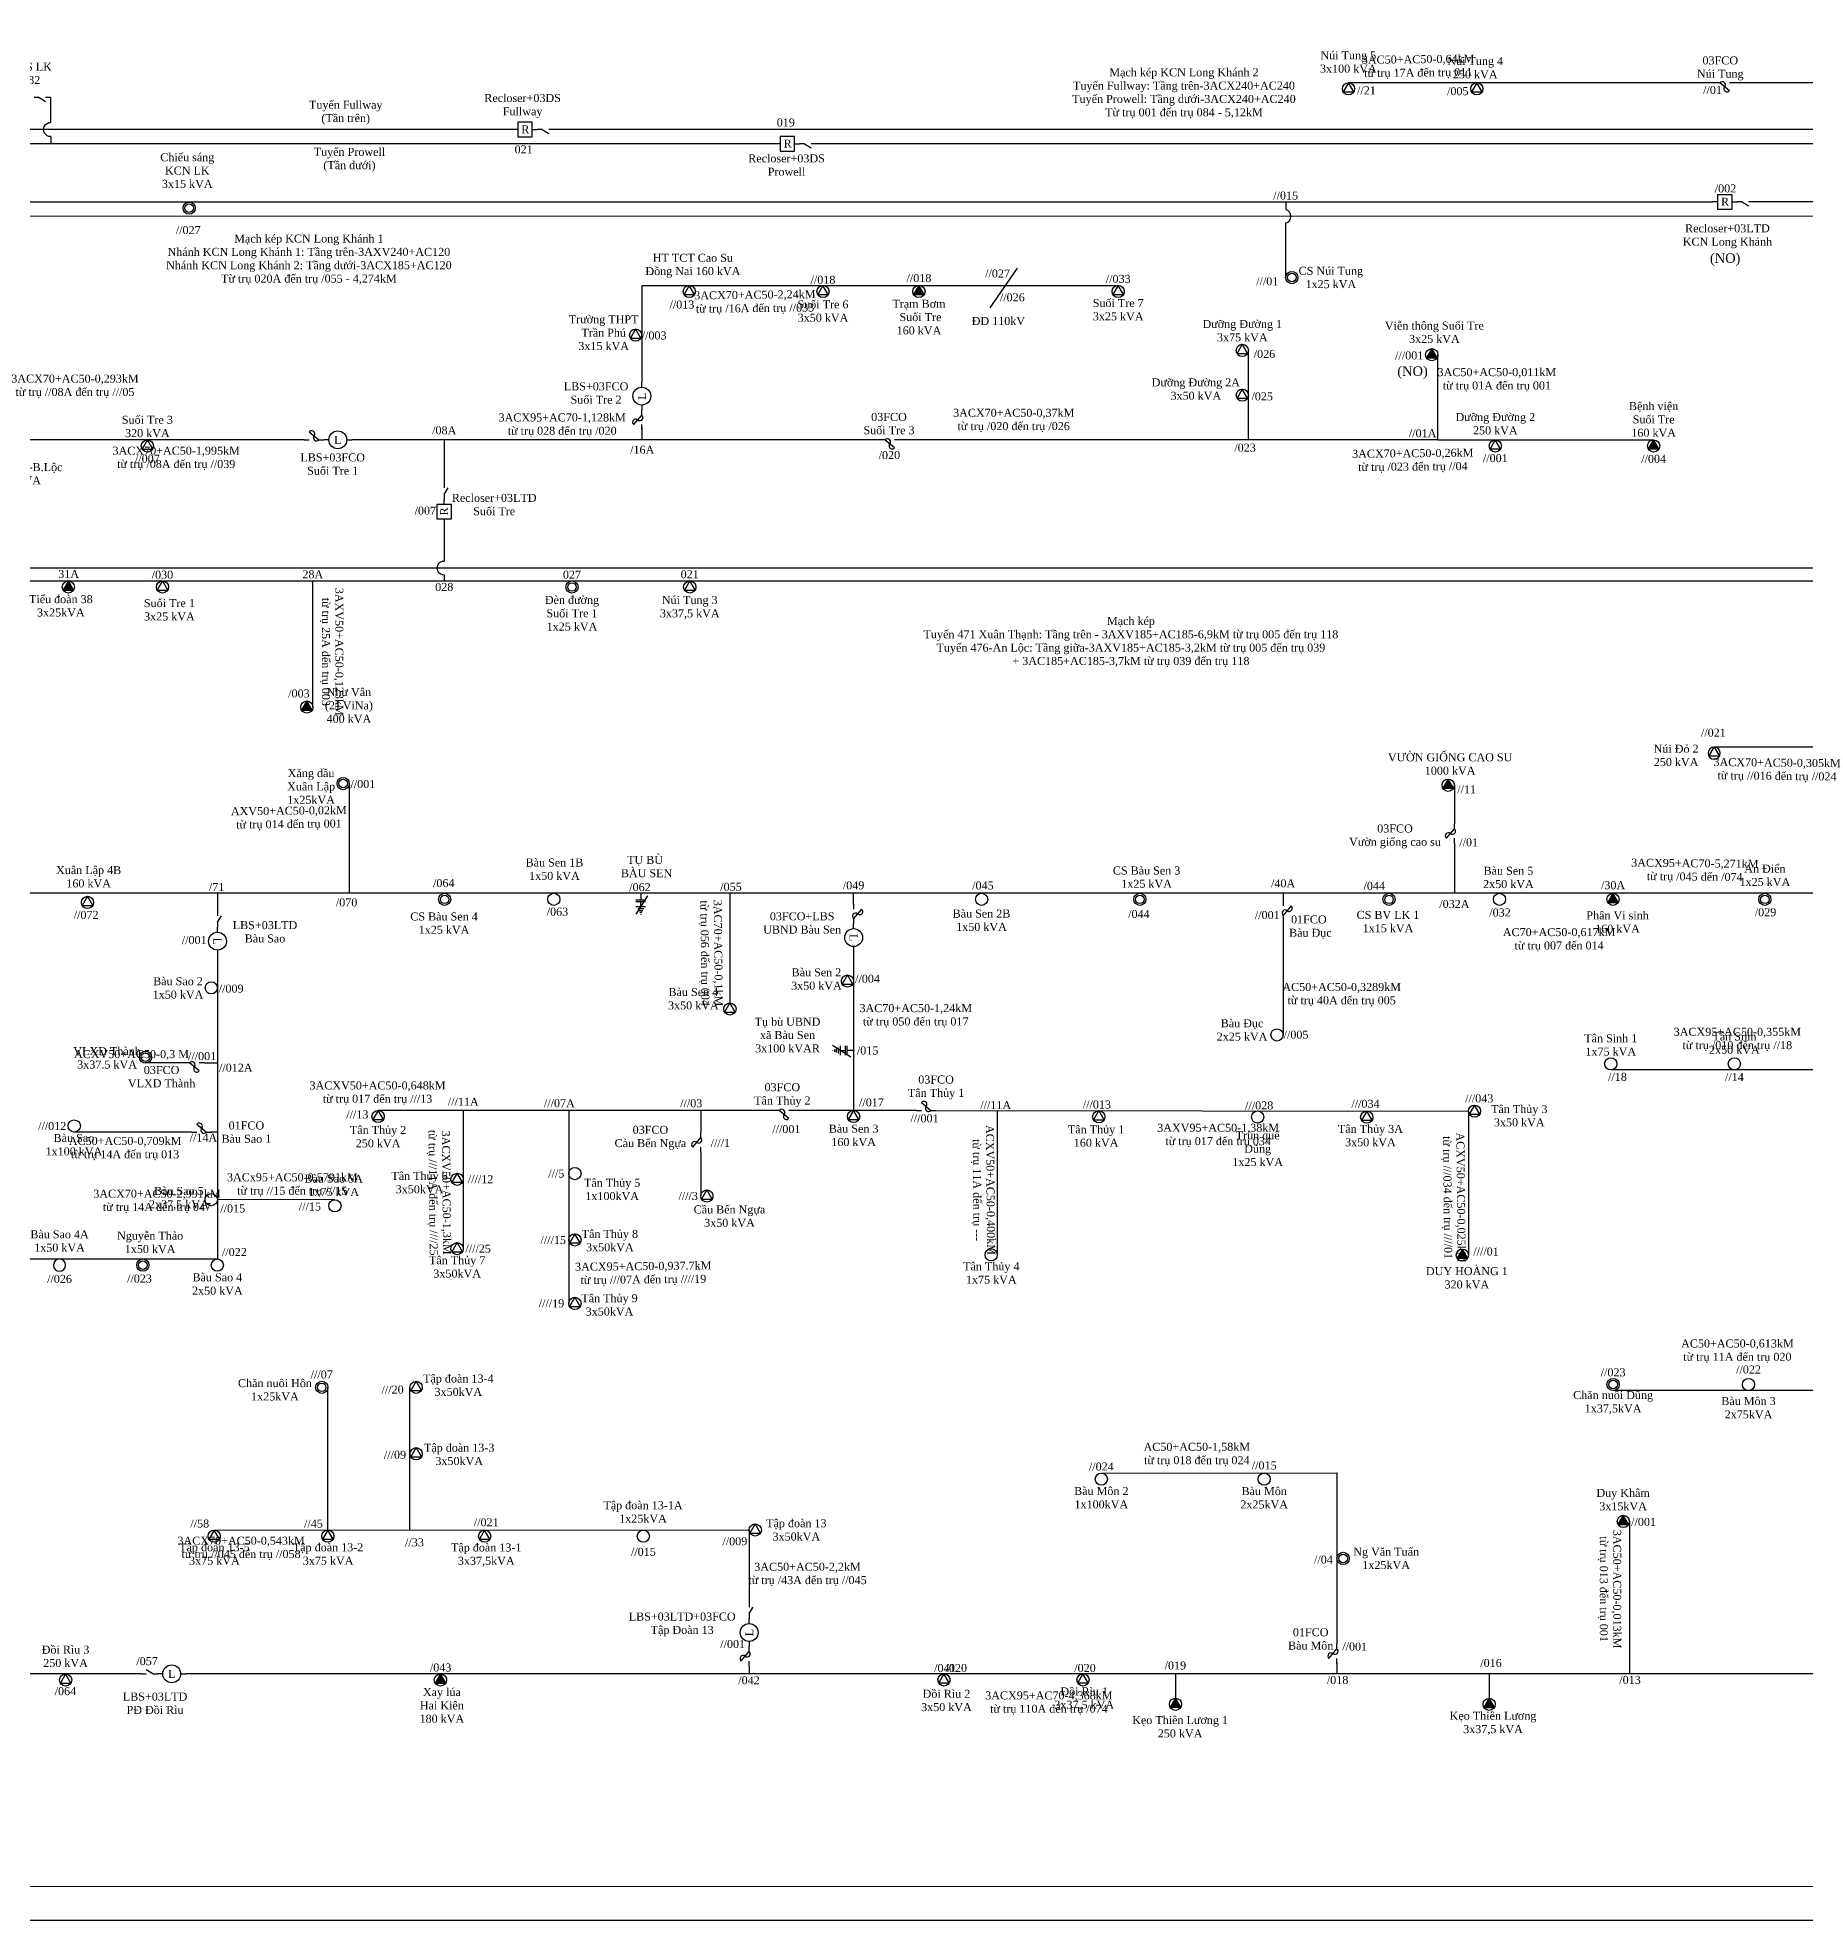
# Model space of a CAD drawing. Extents: x 291 to 2816, y -11 to 1308.
# Drawn here: x 1104 to 1635, y -11 to 554 of the extents above; entities that cross this region are included whole.
import ezdxf

# ---------------------------------------------------------------- set-up
doc = ezdxf.new("R2010")
doc.units = 0
doc.header["$MEASUREMENT"] = 0
doc.layers.get('0').update_dxf_attribs({"linetype": 'CONTINUOUS'})
for name, color, linetype in [('471', 3, 'CONTINUOUS'), ('473', 1, 'CONTINUOUS'), ('476', 6, 'CONTINUOUS'), ('477', 3, 'CONTINUOUS'), ('KHOANG_CACH', 170, 'CONTINUOUS'), ('TBA', 125, 'CONTINUOUS'), ('THIET_BI', 7, 'CONTINUOUS')]:
    doc.layers.add(name, color=color, linetype=linetype)
doc.styles.add('_VNITIME3_5', font='VNTIME.TTF', dxfattribs={"height": 3.5})

# ---------------------------------------------------------------- blocks, each defined once
blk = doc.blocks.new('TBA_3P_DL')
at = {"layer": 'TBA'}
blk.add_lwpolyline([(3171.29, -1054.35), (3169.7, -1057.1), (3172.88, -1057.1)], close=True, dxfattribs=at)
blk.add_circle((3171.29, -1056.19), 1.83, dxfattribs=at)
blk = doc.blocks.new('TBA_1P_KH')
at = {"layer": 'TBA'}
for radius in [1.83, 1.28]:
    blk.add_circle((3182.03, -1056.19), radius, dxfattribs=at)
blk = doc.blocks.new('TBA_3P_KH')
at = {"layer": 'TBA'}
blk.add_hatch(color=256, dxfattribs=at).paths.add_polyline_path([(3187.12, -1054.35), (3185.53, -1057.1), (3188.71, -1057.1)])
blk.add_lwpolyline([(3187.12, -1054.35), (3185.53, -1057.1), (3188.71, -1057.1)], close=True, dxfattribs=at)
blk.add_circle((3187.12, -1056.19), 1.83, dxfattribs=at)
blk = doc.blocks.new('TBA_1P_DL')
at = {"layer": 'TBA'}
blk.add_circle((3165.97, -1056.19), 1.83, dxfattribs=at)
blk = doc.blocks.new('RECLOSER')
at = {"layer": 'THIET_BI'}
for p, q in [((3349.82, -1059.39), (3348.32, -1059.39)), ((3354.17, -1059.39), (3355.67, -1059.39))]:
    blk.add_line(p, q, dxfattribs=at)
blk.add_lwpolyline([(3349.82, -1057.22), (3349.82, -1061.57), (3354.17, -1061.57), (3354.17, -1057.22)], close=True, dxfattribs=at)
at = {"layer": 'THIET_BI', "insert": (3352.09, -1059.33), "char_height": 2.39, "width": 4.7726, "attachment_point": 5, "style": '_VNITIME3_5'}
blk.add_mtext('R', dxfattribs=at)
blk = doc.blocks.new('LTD-DS')
at = {"layer": 'THIET_BI'}
for p, q in [((3348.2, -1080.29), (3349.7, -1080.29)), ((3351.65, -1080.29), (3353.16, -1080.29))]:
    blk.add_line(p, q, dxfattribs=at)
blk.add_lwpolyline([(3351.65, -1080.29), (3349.71, -1079.08)], dxfattribs=at)
blk = doc.blocks.new('FCO')
at = {"layer": 'THIET_BI'}
for p, q in [((3349.72, -1089.07), (3352.58, -1091.47)), ((3348.2, -1091.47), (3349.7, -1091.47)), ((3352.58, -1091.47), (3354.08, -1091.47))]:
    blk.add_line(p, q, dxfattribs=at)
for centre, start, end in [((3350.43, -1089.67), 320, 140), ((3351.86, -1090.87), 140, 320)]:
    blk.add_arc(centre, 0.934, start, end, dxfattribs=at)
blk = doc.blocks.new('LBS')
at = {"layer": 'THIET_BI'}
for p, q in [((3348.97, -1069.32), (3347.47, -1069.32)), ((3354.34, -1069.32), (3355.84, -1069.32))]:
    blk.add_line(p, q, dxfattribs=at)
blk.add_circle((3351.65, -1069.32), 2.68, dxfattribs=at)
at = {"layer": 'THIET_BI', "insert": (3351.65, -1069.35), "char_height": 2.39, "width": 4.7726, "attachment_point": 5, "style": '_VNITIME3_5'}
blk.add_mtext('L', dxfattribs=at)
blk = doc.blocks.new('TBU_UNG_DONG')
at = {"layer": 'THIET_BI'}
blk.add_hatch(color=256, dxfattribs=at).paths.add_polyline_path([(2721.48, 392.64, 1), (2721.58, 392.64, 1)])
blk.add_line((2723.55, 391.84), (2720.02, 386.29))
for points in [[(2720.1, 390.63), (2722.96, 390.63)], [(2720.1, 390.12), (2722.96, 390.12)], [(2721.53, 392.64), (2721.53, 390.63)], [(2721.53, 388.58), (2721.53, 390.12)], [(2720.1, 388.58), (2722.96, 388.58)], [(2720.67, 388.01), (2722.44, 388.01)], [(2720.98, 387.44), (2722.13, 387.44)], [(2721.21, 386.87), (2721.9, 386.87)], [(2721.5, 386.29), (2721.61, 386.29)]]:
    blk.add_lwpolyline(points, dxfattribs=at)
blk.add_circle((2721.53, 392.64), 0.0497, dxfattribs=at)

msp = doc.modelspace()

# ---------------------------------------------------------------- linework, layer by layer
msp.add_lwpolyline([(2801.05, -0.62), (301.05, -0.68), (301.05, 1298.22), (2801.05, 1298.22)], close=True)
at = {"layer": '471'}
for points in [[(1108.35, 536.05), (1108.35, 528.61)], [(1246.99, 526.48), (1050.66, 526.48)], [(1661.47, 526.48), (1259.3, 526.48)], [(1108.4, 524.35), (1108.4, 522.2)], [(1047.92, 504.76), (1606.89, 504.76)], [(1478.85, 504.76), (1478.85, 502.52)], [(1683.23, 504.76), (1619.2, 504.76)], [(1478.84, 498.34), (1478.84, 482.06)], [(1683.23, 394.92), (1028.97, 394.89)]]:
    msp.add_lwpolyline(points, dxfattribs=at)
for points in [[(1108.4, 524.35, -1.012781), (1108.35, 528.61)], [(1478.84, 498.34, 0.733874), (1478.85, 502.52)]]:
    msp.add_lwpolyline(points, format="xyb", dxfattribs=at)
at = {"layer": '473'}
for p, q in [((1191.52, 106.34), (1191.51, 149.15)), ((1216.16, 106.35), (1216.16, 149.16)), ((1423.55, 123.45), (1494.24, 123.46)), ((1157.42, 106.34), (1317.9, 106.36)), ((1135.54, 63.19), (1006.09, 63.2)), ((2030.83, 63.3), (1148.87, 63.19))]:
    msp.add_line(p, q, dxfattribs=at)
at = {"layer": '473', "color": 4}
for points in [[(1325.69, 522.2), (1059.65, 522.2)], [(1665.73, 522.2), (1338, 522.2)], [(1654.44, 500.43), (1048.27, 500.44)]]:
    msp.add_lwpolyline(points, dxfattribs=at)
at = {"layer": '473'}
for points in [[(1730.63, 148.18), (1577.08, 148.18)], [(1494.24, 123.46), (1494.24, 72.21)], [(1581.96, 108.94), (1581.97, 63.25)], [(1317.9, 106.36), (1317.89, 84.74)], [(1317.89, 65.54), (1317.89, 63.21)], [(1445.8, 63.25), (1445.8, 55.9)], [(1494.24, 66.65), (1494.24, 63.24)], [(1539.88, 63.24), (1539.88, 55.9)]]:
    msp.add_lwpolyline(points, dxfattribs=at)
at = {"layer": '476'}
for points in [[(1607.59, 540.5), (1497.71, 540.52)], [(1681.77, 540.49), (1613.46, 540.5)], [(1285.69, 479.72), (1285.69, 450.7)], [(1285.69, 479.72), (1428.61, 479.72)], [(1467.68, 433.38), (1467.68, 460.21)], [(1524.5, 433.38), (1524.5, 458.93)], [(1285.69, 437.21), (1285.69, 433.38)], [(1184.44, 433.38), (975.36, 433.37)], [(1226.43, 433.38), (1198.69, 433.38)], [(1226.43, 433.38), (1226.43, 420.46)], [(1357.16, 433.38), (1226.43, 433.38)], [(1524.5, 433.38), (1363.03, 433.38)], [(1524.5, 433.38), (1589.23, 433.38)], [(1226.43, 408.15), (1226.43, 397.04)], [(351.98, 391.08), (1685.72, 391.08)], [(1187.05, 353.23), (1187.05, 391.08)], [(1226.48, 391.08), (1226.48, 392.79)]]:
    msp.add_lwpolyline(points, dxfattribs=at)
msp.add_lwpolyline([(1226.48, 392.79, -1.012781), (1226.43, 397.04)], format="xyb", dxfattribs=at)
at = {"layer": '477'}
for points in [[(1705.41, 341.23), (1607.4, 341.22)], [(1197.95, 330.28), (1197.95, 297.38)], [(1529.46, 329.77), (1529.46, 318.24)], [(1529.46, 312.36), (1529.46, 297.38)], [(1727.14, 297.37), (753.41, 297.38)], [(1158.4, 297.38), (1158.4, 292.11)], [(1312.11, 297.38), (1312.11, 264.5)], [(1349.24, 294.13), (1349.24, 297.38)], [(1478.08, 297.38), (1478.08, 295.08)], [(1478.08, 289.21), (1478.07, 254.86)], [(1158.4, 278.79), (1158.37, 187.67)], [(1349.24, 279.94), (1349.24, 232.22)], [(1148.55, 246.46), (1136.59, 246.46)], [(1154.43, 246.46), (1158.35, 246.46)], [(1742.55, 244.35), (1576.37, 244.35)], [(1325.45, 232.22), (1206.59, 232.22)], [(1232.12, 232.22), (1232.12, 190.75)], [(1263.8, 232.22), (1263.8, 174.34)], [(1303.37, 232.22), (1303.37, 225.58)], [(1368.07, 232.22), (1331.32, 232.22)], [(1373.95, 232.22), (1533.68, 231.98)], [(1392.34, 232.09), (1392.34, 188.92)], [(1533.68, 231.98), (1533.68, 188.82)], [(1150.71, 225.7), (1115.45, 225.73)], [(1158.38, 225.7), (1156.31, 225.7)], [(1303.37, 219.7), (1303.37, 206.55)], [(1193.64, 205.42), (1158.38, 205.45)], [(1035.52, 187.67), (1158.37, 187.67)]]:
    msp.add_lwpolyline(points, dxfattribs=at)
at = {"layer": 'KHOANG_CACH'}
msp.add_lwpolyline([(1398.31, 484.86), (1390.14, 473.01)], dxfattribs=at)
at = {"layer": 'THIET_BI'}
msp.add_lwpolyline([(291.05, 1308.16), (2811.05, 1308.16), (2811.05, -10.74), (291.05, -10.74)], close=True, dxfattribs=at)

# ---------------------------------------------------------------- block references
msp.add_blockref('TBU_UNG_DONG', (-1436.15, -95.21))
at = {"rotation": 270}
msp.add_blockref('TBU_UNG_DONG', (956.61, 2971.71), dxfattribs=at)
at = {"layer": 'TBA', "color": 128}
for name, p in [('TBA_3P_DL', (-1673.58, 1594.88)), ('TBA_3P_DL', (-1635.11, 1594.87)), ('TBA_1P_KH', (-2032.13, 1559.07)), ('TBA_1P_KH', (-1701.36, 1538.25)), ('TBA_3P_DL', (-1871.34, 1534.07)), ('TBA_3P_DL', (-1831.24, 1534.07)), ('TBA_3P_KH', (-1818.28, 1534.07)), ('TBA_3P_DL', (-1742.68, 1534.07)), ('TBA_3P_DL', (-1887.44, 1520.99)), ('TBA_3P_DL', (-1705.45, 1516.4)), ('TBA_3P_KH', (-1664.45, 1515.12)), ('TBA_3P_DL', (-1705.45, 1502.98)), ('TBA_3P_DL', (-2033.91, 1487.73)), ('TBA_3P_DL', (-1629.55, 1487.74)), ('TBA_3P_KH', (-1597.89, 1487.74)), ('TBA_3P_KH', (-2073.45, 1445.43)), ('TBA_3P_DL', (-2029.38, 1445.43)), ('TBA_1P_KH', (-1917.28, 1445.43)), ('TBA_3P_DL', (-1871.21, 1445.43)), ('TBA_3P_KH', (-2001.9, 1409.42)), ('TBA_1P_KH', (-1985.92, 1386.46)), ('TBA_3P_KH', (-1659.49, 1385.96)), ('TBA_3P_DL', (-2051.88, 1350.81)), ('TBA_1P_KH', (-1955.48, 1351.73)), ('TBA_1P_DL', (-1906.64, 1351.73)), ('TBA_1P_DL', (-1778.33, 1351.73)), ('TBA_1P_KH', (-1746.93, 1351.73)), ('TBA_1P_KH', (-1672.18, 1351.73)), ('TBA_1P_DL', (-1622.96, 1351.73)), ('TBA_3P_KH', (-1610.08, 1351.73)), ('TBA_1P_KH', (-1559.43, 1351.73)), ('TBA_3P_DL', (-1823.88, 1327.23)), ('TBA_1P_DL', (-2009.41, 1325.19)), ('TBA_3P_DL', (-1859.16, 1318.84)), ('TBA_1P_DL', (-1689.73, 1311.05)), ('TBA_1P_KH', (-2045.2, 1304.39)), ('TBA_1P_DL', (-1589.6, 1302.37)), ('TBA_1P_DL', (-1552.52, 1302.37)), ('TBA_3P_DL', (-1964.7, 1286.58)), ('TBA_3P_DL', (-1822.05, 1286.58)), ('TBA_3P_DL', (-1748.52, 1286.5)), ('TBA_1P_DL', (-1695.53, 1286.43)), ('TBA_3P_DL', (-1668.13, 1286.38)), ('TBA_3P_DL', (-1635.78, 1288.17)), ('TBA_1P_DL', (-2050.52, 1283.75)), ('TBA_1P_DL', (-1900.34, 1269.46)), ('TBA_3P_DL', (-1941.01, 1267.75)), ('TBA_1P_DL', (-2009.43, 1261.64)), ('TBA_1P_DL', (-1972.33, 1259.77)), ('TBA_3P_DL', (-1866.08, 1262.73)), ('TBA_3P_DL', (-1941.01, 1246.94)), ('TBA_3P_DL', (-1905.65, 1249.56)), ('TBA_1P_KH', (-2046.03, 1242.02)), ('TBA_1P_DL', (-2007.6, 1242.02)), ('TBA_1P_DL', (-1775.46, 1245.11)), ('TBA_3P_KH', (-1655.27, 1245)), ('TBA_3P_DL', (-1905.65, 1230.52)), ('TBA_1P_KH', (-1992.35, 1205.34)), ('TBA_3P_DL', (-1953.3, 1205.34)), ('TBA_1P_KH', (-1604.96, 1206.2)), ('TBA_1P_DL', (-1548.28, 1206.2)), ('TBA_3P_DL', (-1953.3, 1185.42)), ('TBA_1P_DL', (-1742.42, 1177.8)), ('TBA_1P_DL', (-1693.57, 1177.81)), ('TBA_3P_DL', (-1851.56, 1162.54)), ('TBA_3P_KH', (-1606.99, 1165.13)), ('TBA_3P_DL', (-2013.87, 1160.7)), ('TBA_3P_DL', (-1979.77, 1160.7)), ('TBA_3P_DL', (-1932.73, 1160.7)), ('TBA_1P_DL', (-1879.81, 1160.71)), ('TBA_1P_KH', (-1685.96, 1154.02)), ('TBA_3P_DL', (-2058.43, 1117.55)), ('TBA_3P_KH', (-1961.83, 1117.55)), ('TBA_3P_DL', (-1794.94, 1117.56)), ('TBA_3P_DL', (-1753.24, 1117.57)), ('TBA_3P_KH', (-1741.32, 1110.26)), ('TBA_3P_KH', (-1647.24, 1110.25))]:
    msp.add_blockref(name, p, dxfattribs=at)
at = {"layer": 'TBA', "color": 128, "xscale": -1}
for name, p in [('TBA_3P_DL', (4778.69, 1395.58)), ('TBA_1P_DL', (4277, 1242.02))]:
    msp.add_blockref(name, p, dxfattribs=at)
at = {"layer": 'THIET_BI'}
for name, p, rotation in [('FCO', (4961.67, -550.97), 180), ('LTD-DS', (4456.55, -544.24), 180), ('LTD-DS', (4607.5, -553.82), 180), ('LTD-DS', (4686.2, -558.09), 180), ('LTD-DS', (4967.4, -575.54), 180), ('LBS', (216.37, -2905.14), 90), ('FCO', (194.21, -2911.75), 90), ('FCO', (4711.23, -658.09), 179.9999902455944), ('LTD-DS', (2306.72, 3768.66), 270), ('RECLOSER', (167.03, -2940.17), 90), ('FCO', (437.99, -3035.84), 90), ('FCO', (2440.71, 3642.33), 270), ('FCO', (2569.55, 3643.29), 270), ('LTD-DS', (2238.69, 3640.32), 270), ('LBS', (2418.56, 3635.72), 270), ('LBS', (2227.72, 3634.63), 270), ('FCO', (4502.63, -845.01), 180), ('FCO', (4679.53, -859.25), 180), ('FCO', (211.9, -3128.5), 90), ('LTD-DS', (2398.19, 3432.94), 270), ('LBS', (248.57, -3276.05), 90), ('FCO', (226.42, -3282.66), 90), ('FCO', (402.77, -3281.87), 90)]:
    msp.add_blockref(name, p, dxfattribs=dict(at, rotation=rotation))
for name, p in [('RECLOSER', (-2101.33, 1585.87)), ('RECLOSER', (-2022.62, 1581.6)), ('RECLOSER', (-1741.43, 1564.15)), ('FCO', (-2163.76, 1524.85)), ('LBS', (-2157.15, 1502.7)), ('FCO', (-1980.13, 1323.69)), ('FCO', (-2197.49, 1317.17)), ('LTD-DS', (-2212.66, 1143.49)), ('LBS', (-2206.97, 1132.51))]:
    msp.add_blockref(name, p, dxfattribs=at)

# ---------------------------------------------------------------- texts
at = {"char_height": 2.867, "width": 11.1204, "attachment_point": 5, "style": '_VNITIME3_5'}
for insert in [(1610.69, 487.44), (1516.91, 453.54), (1516.91, 453.54)]:
    msp.add_mtext('{\\C1;(NO)}', dxfattribs=dict(at, insert=insert))
at = {"layer": 'KHOANG_CACH', "char_height": 2.4, "attachment_point": 5, "style": '_VNITIME3_5'}
for s, insert, width, rotation in [('3AC50+AC50-0,64kM\\Ptõ trô 17A ®Õn trô 011', (1518.6, 545.27), 38.6312, 0.5882), ('3ACX70+AC50-2,24kM\\Ptõ trô /16A ®Õn trô //033', (1319.65, 474.61), 38.6312, 0.5882), ('3ACX70+AC50-0,26kM\\Ptõ trô /023 ®Õn trô //04', (1516.99, 427.07), 38.6312, 0.5882), ('3AXV50+AC50-0,123kM\\Ptõ trô 25A ®Õn trô 003', (1192.66, 369.8), 46.0123, 270), ('3ACX70+AC50-0,305kM\\Ptõ trô //016 ®Õn trô //024', (1626.26, 334.26), 45.075, 359.4118), ('AXV50+AC50-0,02kM\\Ptõ trô 014 ®Õn trô 001', (1179.84, 319.84), 32.5882, 0.5882), ('3ACX95+AC70-5,271kM\\Ptõ trô /045 ®Õn /074', (1601.58, 304.07), 32.5882, 359.4118), ('3AC70+AC50-0,1kM\\Ptõ trô 056 ®Õn trô 004', (1306.34, 279.41), 32.5882, 270.5882), ('3ACXV50+AC50-1,3kM\\Ptõ trô ///11A ®Õn trô ////25', (1224.82, 207.53), 38.494, 270.5882), ('ACXV50+AC50-0,400kM\\Ptõ trô 11A ®Õn trô ---', (1388.01, 208.34), 32.5882, 270.5882), ('ACXV50+AC50-0,025kM\\Ptõ trô ///034 ®Õn trô ////01', (1529.14, 206.09), 36.8749, 270.5882), ('3ACX95+AC50-0,937.7kM\\Ptõ trô ///07A ®Õn trô ////19', (1286.15, 183.22), 38.494, 0.5882), ('3AC50+AC50-0,013kM\\Ptõ trô 013 ®Õn trô 001', (1575.99, 88.62), 69.7357, 270)]:
    msp.add_mtext(s, dxfattribs=dict(at, insert=insert, width=width, rotation=rotation))
for s, insert, width in [('{\\fTimes New Roman|b0|i0|c0|p18;Mạch kép KCN Long Khánh 2\\PTuyến Fullway: Tầng trên-3ACX240+AC240\\PTuyến Prowell: Tầng dưới-}3ACX240+AC240\\PT{\\fTimes New Roman|b0|i0|c0|p18;ừ trụ 001 đến trụ 084 - 5,12kM}', (1448.34, 537.35), 87.8298), ('{\\fTimes New Roman|b0|i0|c0|p18;Mạch kép KCN Long Khánh 1\\PNhánh KCN Long Khánh 1: Tầng trên-3AXV240+AC120\\PNhánh KCN Long Khánh 2: Tầng dưới-}3ACX185+AC120\\PT{\\fTimes New Roman|b0|i0|c0|p18;ừ trụ 020A đến trụ /055 - 4,274kM}', (1185.83, 487.47), 87.8298), ('//027', (1392.42, 483.26), 25.3842), ('//026', (1396.85, 476.12), 25.3842), ('{\\fTimes New Roman|b0|i0|c238|p18;Đ\\fTimes New Roman|b0|i0|c0|p18;D 110kV}', (1392.67, 469.02), 25.3842), ('3ACX70+AC50-0,293kM\\Ptõ trô //08A ®Õn trô ///05', (1115.66, 449.45), 46.0123), ('3AC50+AC50-0,011kM\\Ptõ trô 01A ®Õn trô 001', (1542.21, 451.39), 46.0123), ('3ACX95+AC70-1,128kM\\Ptõ trô 028 ®Õn trô /020', (1261.82, 437.8), 46.0123), ('3ACX70+AC50-0,37kM\\Ptõ trô /020 ®Õn trô /026', (1397.27, 439.2), 46.0123), ('3ACX70+AC50-1,995kM\\Ptõ trô /08A ®Õn trô //039', (1146.02, 427.83), 46.0123), ('{\\fTimes New Roman|b0|i0|c0|p18;Mạch kép\\PTuyến 471 Xuân Thạnh: Tầng trên - 3AXV185+AC185-6,9kM từ trụ 005 đến trụ 118\\PTuyến 476-An Lộc: Tầng giữa-3AXV185+AC185-3,2kM từ trụ 005 đến trụ 039\\P+ 3AC185+AC185-3,7kM từ trụ 039 đến trụ 118}', (1432.43, 372.76), 124.6602), ('AC70+AC50-0,617kM\\Ptõ trô 007 ®Õn 014', (1560.88, 283.41), 46.0123), ('AC50+AC50-0,3289kM\\Ptõ trô 40A ®Õn trô 005', (1495.65, 266.95), 46.0123), ('3AC70+AC50-1,24kM\\Ptõ trô 050 ®Õn trô 017', (1367.88, 260.61), 46.0123), ('3ACX95+AC50-0,355kM\\Ptõ trô /010 ®Õn trô //18', (1614.34, 253.5), 69.7357), ('ACXV50+AC50-0,3 M', (1132.61, 248.83), 39.5155), ('3ACXV50+AC50-0,648kM\\Ptõ trô 017 ®Õn trô ///13', (1206.42, 237.42), 46.0123), ('3AXV95+AC50-1,38kM\\Ptõ trô 017 ®Õn trô 034', (1458.59, 224.71), 46.0123), ('AC50+AC50-0,709kM\\Ptõ trô 14A ®Õn trô 013', (1130.7, 220.77), 46.0123), ('3ACx95+AC50-0,5791kM\\Ptõ trô //15 ®Õn trô ///15', (1180.86, 209.87), 46.0123), ('3ACX70+AC50-2,991kM\\Ptõ trô 14A ®Õn trô 047', (1140.25, 204.94), 46.0123), ('AC50+AC50-0,613kM\\Ptõ trô 11A ®Õn trô 020', (1614.36, 160.01), 46.0123), ('AC50+AC50-1,58kM\\Ptõ trô 018 ®Õn trô 024', (1452.19, 129), 69.7357), ('3ACX70+AC50-0,543kM\\Ptõ trô //045 ®Õn trô //058', (1165.5, 100.84), 69.7357), ('3AC50+AC50-2,2kM\\Ptõ trô /43A ®Õn trô //045', (1335.41, 93.02), 69.7357), ('3ACX95+AC70-4,368kM\\Ptõ trô 110A ®Õn trô /074', (1407.81, 54.43), 69.7357)]:
    msp.add_mtext(s, dxfattribs=dict(at, insert=insert, width=width))
at = {"layer": 'TBA', "color": 128, "char_height": 2.4, "attachment_point": 5, "style": '_VNITIME3_5'}
for s, insert, width in [('Nói Tung 5\\P3x100 kVA', (1497.64, 546.71), 20.8313), ('Nói Tung 4\\P250 kVA', (1535.71, 545.01), 20.8313), ('/005', (1530.48, 537.97), 31.2626), ('{\\fTimes New Roman|b0|i0|c0|p18;Chiếu sáng\\PKCN LK\\P3x15 kVA}', (1149.35, 514.14), 31.8184), ('//015', (1478.85, 506.65), 20.8313), ('//027', (1149.64, 496.29), 20.8313), ('{\\fTimes New Roman|b0|i0|c0|p18;HT TCT Cao Su Đồng Nai 160 kVA}', (1301.02, 485.61), 31.2626), ('//018', (1340.05, 481.38), 20.8313), ('//018', (1368.84, 481.89), 20.8313), ('{\\fTimes New Roman|b0|i0|c0|p18;CS Núi Tung\\P1x25 kVA}', (1492.4, 482.06), 31.8184), ('//013', (1297.74, 473.96), 20.8313), ('Suèi Tre 6\\P3x50 kVA', (1340.05, 472), 31.2626), ('{\\fTimes New Roman|b0|i0|c0|p18;Trạm Bơm\\P Suối Tre}\\P160 kVA', (1368.84, 470.18), 31.2626), ('Suèi Tre 7\\P3x25 kVA', (1428.61, 472.41), 31.2626), ('Tr\xadêng THPT\\PTrÇn Phó\\P3x15 kVA', (1274.26, 465.51), 31.2626), ('{\\fTimes New Roman|b0|i0|c0|p18;Dưỡng Đường 1\\P3x75 kVA}', (1465.84, 466.11), 31.8184), ('ViÔn th«ng Suèi Tre\\P3x25 kVA', (1523.46, 465.64), 31.8184), ('//003', (1289.4, 464.68), 20.8313), ('{\\fTimes New Roman|b0|i0|c0|p18;Dưỡng Đường 2A\\P3x50 kVA}', (1451.89, 448.59), 31.8184), ('/025', (1471.8, 446.41), 20.8313), ('Suèi Tre 3\\P320 kVA', (1137.38, 437.37), 31.2626), ('{\\fTimes New Roman|b0|i0|c0|p18;Dưỡng Đường 2\\P250 kVA}', (1541.74, 438.19), 31.8184), ('BÖnh viÖn\\PSuèi Tre\\P160 kVA', (1589.23, 439.49), 31.8184), ('{\\fTimes New Roman|b0|i0|c0|p18;CS Suối Tre-B.Lộc\\P1x25 kVA}', (1097.87, 423.17), 31.2626), ('//007', (1137.38, 427.72), 17.5218), ('//001', (1541.74, 427.89), 20.8313), ('31A', (1113.77, 393.14), 17.5218), ('/030', (1141.9, 392.91), 31.2626), ('027', (1264.75, 392.91), 17.5218), ('021', (1300.08, 393.06), 22.1125), ('TiÓu ®oµn 38\\P3x25kVA', (1111.42, 383.57), 20.8313), ('Suèi Tre 1\\P3x25 kVA', (1143.99, 382.38), 31.2626), ('§Ìn ®\xadêng\\PSuèi Tre 1\\P1x25 kVA', (1264.75, 381.34), 20.8313), ('Nói Tung 3\\P3x37,5 kVA', (1300.08, 383.07), 31.2626), ('Nh\xad V©n\\P(2J ViNa)\\P400 kVA', (1197.84, 353.69), 20.8313), ('{\\fTimes New Roman|b0|i0|c0|p18;VƯỜN GIỐNG CAO SU}\\P1000 kVA', (1528.18, 336.13), 39.0499), ('{\\fTimes New Roman|b0|i0|c0|p18;Núi Đỏ 2\\P250 kVA}', (1595.97, 338.7), 31.2626), ('X¨ng dÇu\\PXu©n LËp\\P1x25kVA', (1186.49, 329.38), 31.2626), ('Xu©n LËp 4B\\P160 kVA', (1119.76, 302.29), 31.2626), ('Bµu Sen 1B\\P1x50 kVA', (1259.5, 304.56), 31.2626), ('{\\fTimes New Roman|b0|i0|c0|p18;CS Bàu Sen 3\\P1x25 kVA}', (1437.13, 302.17), 31.2626), ('Bµu Sen 5\\P2x50 kVA', (1545.67, 302.09), 31.2626), ('An §iÓn\\P1x25 kVA', (1622.61, 302.73), 31.2626), ('/064', (1226.29, 300.4), 31.2626), ('/045', (1388.03, 299.7), 31.2626), ('/044', (1505.43, 299.58), 31.2626), ('/30A', (1577.07, 299.77), 31.2626), ('//072', (1119.01, 290.86), 8.4091), ('{\\fTimes New Roman|b0|i0|c0|p18;CS Bàu Sen 4\\P1x25 kVA}', (1226.37, 288.38), 31.2626), ('/063', (1260.39, 291.83), 31.2626), ('Bµu Sen 2B\\P1x50 kVA', (1387.6, 289.25), 31.2626), ('/044', (1434.83, 291.12), 31.2626), ('{\\fTimes New Roman|b0|i0|c0|p18;CS BV LK 1\\P1x15 kVA}', (1509.54, 288.85), 31.2626), ('/032', (1543.15, 291.58), 31.2626), ('Ph©n Vi sinh\\P160 kVA', (1578.4, 288.71), 31.2626), ('/029', (1622.8, 291.66), 31.2626), ('Bµu Sao 2\\P1x50 kVA', (1146.56, 268.95), 31.2626), ('Bµu Sen 2\\P3x50 kVA', (1338.09, 271.62), 31.2626), ('//004', (1353.41, 271.7), 31.2626), ('//009', (1162.51, 268.76), 31.2626), ('Bµu Sen 4\\P3x50 kVA', (1301.16, 265.71), 31.2626), ('Bµu §ôc\\P2x25 kVA', (1465.76, 256.34), 31.2626), ('T©n Sinh 1\\P1x75 kVA', (1576.37, 251.85), 31.2626), ('T©n Sinh\\P2x50 kVA', (1613.45, 252.38), 31.2626), ('{\\fTimes New Roman|b0|i0|c0|p18;VLXD Thành\\P3x37.5 kVA}', (1125.29, 247.97), 31.2626), ('//14', (1613.45, 242.23), 6.6721), ('///013', (1422.22, 233.98), 8.6309), ('///028', (1470.91, 233.71), 8.2733), ('///034', (1502.79, 234.18), 8.2733), ('T©n Thñy 3\\P3x50 kVA', (1548.92, 230.61), 31.2626), ('T©n Thñy 2\\P250 kVA', (1206.59, 224.34), 31.2626), ('Bµu Sen 3\\P160 kVA', (1349.24, 224.72), 31.2626), ('T©n Thñy 1\\P160 kVA', (1421.98, 224.5), 31.2626), ('Trïn quÕ\\PDòng\\P1x25 kVA', (1470.45, 220.71), 31.2626), ('T©n Thñy 3A\\P3x50 kVA', (1504.27, 224.65), 31.2626), ('Bµu Sao\\P1x100 kVA', (1115.34, 221.92), 31.2626), ('Bµu Sao 5\\P2x37,5 kVA', (1146.82, 205.78), 31.2626), ('Bµu Sao 5A\\P1x75 kVA', (1193.27, 209.75), 31.2626), ('T©n Thñy 6\\P3x50kVA', (1219.02, 210.55), 31.2626), ('////12', (1237.33, 211.57), 8.6309), ('T©n Thñy 5\\P1x100kVA', (1276.81, 208.49), 31.2626), ('{\\fTimes New Roman|b0|i0|c0|p18;Cầu Bến Ngựa\\P3x50 kVA}', (1312, 200.48), 31.2626), ('Bµu Sao 4A\\P1x50 kVA', (1111.03, 193.03), 31.2626), ('{\\fTimes New Roman|b0|i0|c0|p18;Nguyễn Thảo\\P1x50 kVA}', (1138.21, 192.62), 31.2626), ('T©n Thñy 8\\P3x50kVA', (1276.12, 193.15), 31.2626), ('//022', (1163.48, 189.72), 31.2626), ('T©n Thñy 7\\P3x50kVA', (1230.31, 185.26), 31.2626), ('T©n Thñy 4\\P1x75 kVA', (1390.54, 183.43), 31.2626), ('//026', (1111.03, 181.68), 31.2626), ('//023', (1135.01, 181.75), 31.2626), ('Bµu Sao 4\\P2x50 kVA', (1158.37, 180.13), 31.2626), ('{\\fTimes New Roman|b0|i0|c0|p18;DUY HOÀNG 1\\P320 kVA}', (1533.21, 181.98), 31.2626), ('T©n Thñy 9\\P3x50kVA', (1276.01, 173.87), 31.2626), ('TËp ®oµn 13-4\\P3x50kVA', (1230.66, 149.77), 24.691), ('//022', (1617.69, 154.48), 22.5302), ('Ch¨n nu«i H«n\\P1x25kVA', (1175.65, 148.39), 22.5302), ('{\\fTimes New Roman|b0|i0|c0|p18;Chăn nuôi Dũng\\P1x37,5kVA}', (1577.08, 144.55), 30.8909), ('Bµu M«n 3\\P2x75kVA', (1617.69, 143.01), 22.5302), ('///09', (1211.66, 128.91), 11.196), ('TËp ®oµn 13-3\\P3x50kVA', (1230.92, 129.03), 22.5302), ('//015', (1472.4, 125.71), 22.5302), ('Bµu M«n 2\\P1x100kVA', (1423.55, 116.03), 22.5302), ('Bµu M«n\\P2x25kVA', (1472.4, 115.99), 22.5302), ('Duy Kh©m\\P3x15kVA', (1580.07, 115.45), 22.5302), ('TËp ®oµn 13-1A\\P1x25kVA', (1286.06, 111.74), 24.691), ('//021', (1239.04, 108.65), 11.196), ('TËp ®oµn 13\\P3x50kVA', (1332.06, 106.36), 24.691), ('TËp ®oµn 13-5\\P3x75 kVA', (1157.49, 99.14), 22.5302), ('TËp ®oµn 13-2\\P3x75 kVA', (1191.59, 99.14), 22.5302), ('TËp ®oµn 13-1\\P3x37,5kVA', (1239.04, 98.83), 22.5302), ('//009', (1313.61, 102.96), 11.196), ('//015', (1286.17, 99.78), 11.196), ('//04', (1490.17, 97.47), 22.5302), ('Ng V¨n TuÊn\\P1x25kVA', (1509, 97.83), 22.5302), ('§åi R×u 3\\P250 kVA', (1112.84, 68.44), 31.2626), ('/043', (1225.36, 65.09), 31.2626), ('/041', (1376.61, 64.93), 8.9478), ('/020', (1380.04, 64.95), 8.9478), ('/020', (1380.04, 64.95), 8.9478), ('/020', (1418.65, 64.95), 8.9478), ('/019', (1445.76, 65.7), 8.9478), ('/016', (1540.45, 66.45), 8.9478), ('/064', (1112.79, 57.99), 31.2626), ('{\\fTimes New Roman|b0|i0|c0|p18;Xay lúa \\PHai Kiên}\\P180 kVA', (1225.72, 53.71), 31.2626), ('§åi R×u 2\\P3x50 kVA', (1377.09, 55.2), 31.2626), ('§åi R×u 1\\P3x37,5 kVA', (1418.42, 55.66), 31.2626), ('KÑo Thiªn L\xad¬ng\\P3x37,5 kVA', (1541.05, 48.34), 31.2626), ('KÑo Thiªn L\xad¬ng 1\\P250 kVA', (1447.18, 47.31), 31.2626)]:
    msp.add_mtext(s, dxfattribs=dict(at, insert=insert, width=width))
at = {"layer": 'THIET_BI', "char_height": 2.4, "attachment_point": 5, "style": '_VNITIME3_5'}
for s, insert, width in [('03FCO\\PNói Tung', (1609.22, 544.82), 16.8435), ('{\\fTimes New Roman|b0|i0|c0|p18;LBS+DS LK \\P480-482 }', (1099.2, 543.31), 31.6638), ('\\P{\\fTimes New Roman|b0|i0|c0|p18;Recloser+03DS\\PFullway}', (1249.94, 535.54), 36.2184), ('//21', (1503.08, 538.19), 19.5548), ('//01', (1606.9, 538.33), 19.5548), ('019', (1328.89, 528.58), 31.2626), ('021', (1250.26, 520.5), 31.2626), ('\\P{\\fTimes New Roman|b0|i0|c0|p18;Recloser+03DS\\PProwell}', (1329.12, 517.81), 36.2184), ('/002', (1610.8, 508.79), 19.5548), ('Recloser+03LTD\\PKCN Long Kh¸nh', (1611.37, 494.44), 31.2626), ('//033', (1428.61, 481.66), 19.5548), ('///01', (1473.33, 480.93), 19.5548), ('/026', (1472.49, 459.15), 19.5548), ('///001', (1515.91, 458.69), 19.5548), ('LBS+03FCO\\PSuèi Tre 2', (1271.98, 447.42), 16.8435), ('03FCO\\PSuèi Tre 3', (1359.85, 438.25), 16.9685), ('/08A', (1226.43, 436.23), 19.5548), ('//01A', (1519.93, 435.37), 19.5548), ('{\\fTimes New Roman|b0|i0|c0|p18;LBS+03FCO\\PSuối Tre 1}', (1192.97, 426.1), 16.8435), ('/16A', (1285.82, 430.41), 19.5548), ('/020', (1359.97, 428.8), 19.5548), ('/023', (1466.66, 431.02), 19.5548), ('//004', (1589.23, 427.67), 19.5548), ('/007', (1220.76, 412.12), 19.5548), ('Recloser+03LTD\\PSuèi Tre', (1241.42, 413.96), 20.9881), ('28A', (1187, 393.04), 19.1419), ('028', (1226.44, 389.25), 19.1419), ('/003', (1182.84, 357.3), 19.5548), ('//021', (1607.15, 345.53), 6.6721), ('//001', (1202.03, 330.11), 6.6721), ('//11', (1533.13, 328.54), 6.6721), ('{\\fTimes New Roman|b0|i0|c0|p18;03FCO \\PVườn giống cao su}', (1511.64, 314.41), 28.8763), ('//01', (1533.75, 312.63), 6.6721), ('{\\fTimes New Roman|b0|i0|c0|p18;TỤ BÙ\\P BÀU SEN}', (1286.67, 305.36), 24.1134), ('/71', (1158.16, 299.24), 6.6721), ('/062', (1285.15, 299.2), 6.6721), ('/055', (1312.45, 299.3), 6.6721), ('/049', (1349.24, 299.74), 6.6721), ('/40A', (1478.08, 300.34), 6.6721), ('/070', (1197.15, 294.62), 6.6721), ('/032A', (1529.46, 294.13), 6.6721), ('LBS+03LTD\\PBµu Sao', (1172.67, 285.79), 12.6697), ('03FCO+LBS\\PUBND Bµu Sen', (1333.8, 288.45), 24.1134), ('//001', (1473.33, 290.81), 6.6721), ('01FCO\\P Bµu §ôc', (1485.8, 287.22), 20.5384), ('//001', (1151.43, 283.3), 6.6721), ('{\\fTimes New Roman|b0|i0|c0|p18;Tụ bù UBND \\Pxã Bàu Sen\\P3x100 kVAR}', (1329.41, 254.81), 35.631), ('//005', (1481.96, 254.94), 6.6721), ('///001', (1153.8, 248.49), 6.6721), ('/015', (1353.44, 250.18), 31.2626), ('{\\fTimes New Roman|b0|i0|c0|p18;03FCO\\PVLXD Thành}', (1141.65, 242.33), 28.3147), ('//012A', (1163.9, 245.01), 31.2626), ('//18', (1578.37, 242.27), 6.6721), ('03FCO\\PT©n Thñy 2', (1327.86, 236.8), 28.3147), ('03FCO\\PT©n Thñy 1', (1373.97, 239.1), 28.3147), ('///13', (1200.36, 231.01), 31.2626), ('///11A', (1232.12, 234.82), 6.6721), ('///07A', (1260.96, 234.36), 6.6721), ('///03', (1300.53, 234.36), 6.6721), ('//017', (1354.59, 234.64), 6.6721), ('///11A', (1391.87, 233.82), 6.6721), ('///043', (1536.92, 235.83), 19.1419), ('///012', (1108.83, 227.54), 31.2626), ('01FCO\\PBµu Sao 1', (1167.09, 225.7), 28.3147), ('{\\fTimes New Roman|b0|i0|c0|p18;03FCO\\PCàu Bến Ngựa}', (1288.29, 224.02), 28.3147), ('///001', (1329.07, 226.6), 6.6721), ('///001', (1370.51, 229.82), 6.6721), ('//14A', (1154.19, 224.06), 6.6721), ('////1', (1309.27, 222.46), 6.6721), ('///5', (1260.04, 213.27), 6.6721), ('//015', (1162.99, 202.8), 6.6721), ('///15', (1186.12, 203.38), 6.6721), ('////3', (1299.61, 206.55), 6.6721), ('////15', (1259.12, 193.35), 6.6721), ('////25', (1236.6, 190.75), 6.6721), ('////01', (1538.95, 189.87), 19.1419), ('////19', (1258.6, 174.34), 6.6721), ('///07', (1189.68, 152.99), 21.1178), ('//023', (1577.08, 153.63), 8.9478), ('///20', (1210.95, 148.45), 8.9478), ('//024', (1423.55, 125.39), 22.5302), ('//58', (1153.1, 108.27), 11.196), ('//45', (1187.21, 108.27), 11.196), ('//001', (1586.21, 108.77), 22.5302), ('//33', (1217.49, 102.62), 8.9478), ('LBS+03LTD+03FCO\\PTËp §oµn 13', (1297.81, 78), 22.5302), ('01FCO\\PBµu M«n', (1486.35, 73.67), 22.5302), ('/057', (1137.29, 66.99), 31.2626), ('//001', (1312.96, 72.14), 8.9478), ('/042', (1317.86, 61.27), 31.2626), ('/018', (1494.43, 61.35), 8.9478), ('/013', (1582.15, 61.37), 8.9478), ('{\\fTimes New Roman|b0|i0|c0|p18;LBS+03LTD \\PPĐ Đồi Rìu}', (1139.69, 54.36), 31.2626)]:
    msp.add_mtext(s, dxfattribs=dict(at, insert=insert, width=width))
for s, insert, width, rotation in [('{\\fTimes New Roman|b0|i0|c0|p18;Tuyến Fullway\\P(Tần trên)}', (1196.88, 531.52), 33.8608, 359.932), ('{\\fTimes New Roman|b0|i0|c0|p18;Tuyến Prowell\\P(Tần dưới)}', (1198, 517.39), 33.8608, 359.932), ('//001', (1499.55, 71.36), 60.8735, 359.0624)]:
    msp.add_mtext(s, dxfattribs=dict(at, insert=insert, width=width, rotation=rotation))

doc.saveas('drawing.dxf')
